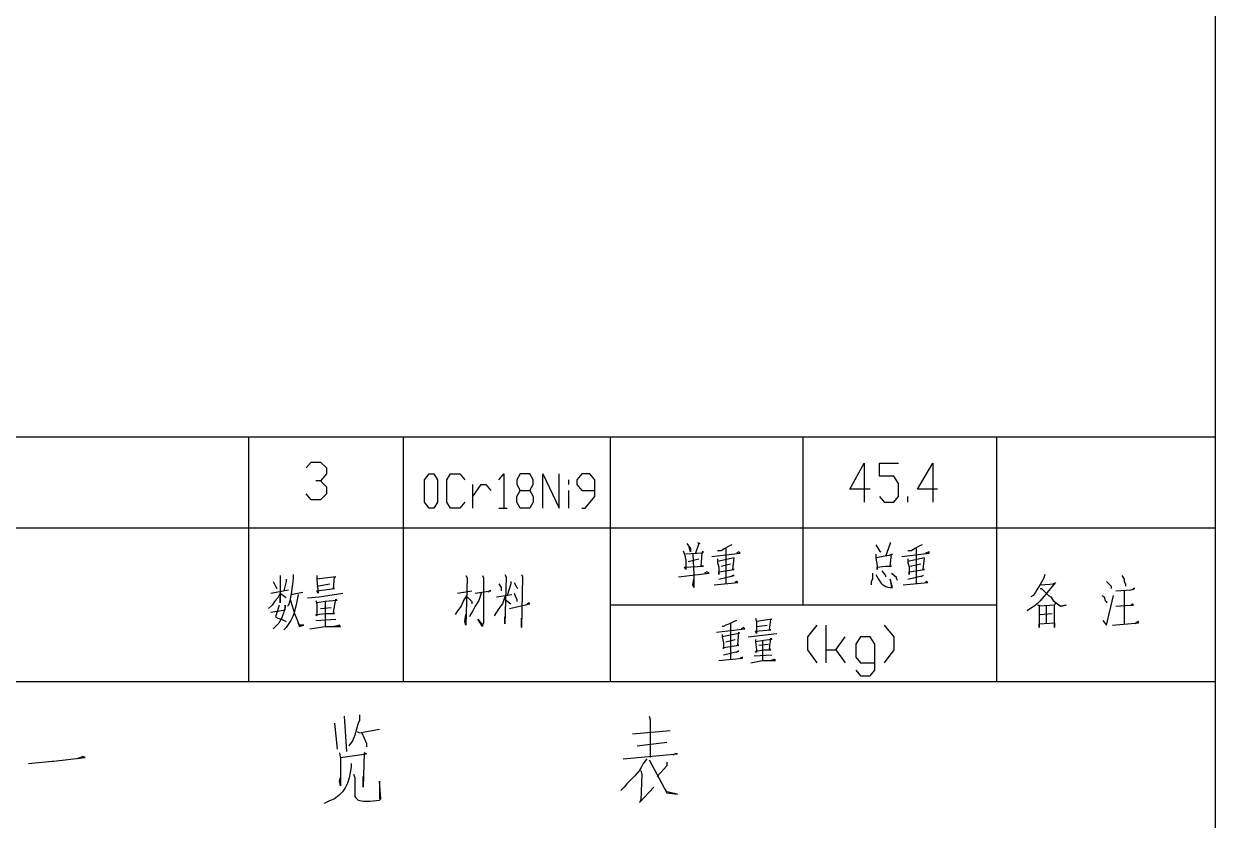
# Model space of a CAD drawing. Header units: millimetres. Extents: x -282 to 814, y -766 to 620.
# Drawn here: x 632.7 to 814.1, y -621.6 to -500.3 of the extents above; entities that cross this region are included whole.
import ezdxf

# ---------------------------------------------------------------- set-up
doc = ezdxf.new("R2010")
doc.units = ezdxf.units.MM
doc.layers.add('1', color=7, linetype='Continuous')

msp = doc.modelspace()

# ---------------------------------------------------------------- linework, layer by layer
at = {"layer": '1', "color": 0, "lineweight": 25}
for points in [[(814.14, 20.121732), (814.14, -765.578268)], [(814.14, -563.258268), (460.98, -563.258268)], [(666.9, -563.258268), (666.9, -600.518268)], [(690.48, -563.258268), (690.48, -600.518268)], [(721.98, -563.258268), (721.98, -600.518268)], [(751.32, -563.258268), (751.32, -588.818268)], [(780.84, -563.258268), (780.84, -600.518268)], [(675.72, -567.938268), (676.44, -567.038268), (677.88, -567.038268), (678.78, -567.938268), (678.78, -568.838268), (677.88, -569.918268), (677.16, -569.918268)], [(761.58, -571.178268), (758.52, -571.178268), (760.68, -567.218268), (760.68, -573.158268)], [(763.02, -572.258268), (763.74, -573.158268), (765.18, -573.158268), (765.9, -572.258268), (765.9, -570.278268), (765.18, -569.198268), (763.02, -569.198268), (763.02, -567.218268), (765.9, -567.218268)], [(771.84, -571.178268), (768.78, -571.178268), (771.12, -567.218268), (771.12, -573.158268)], [(694.44, -574.058268), (693.72, -573.158268), (693.72, -569.738268), (694.44, -568.838268), (695.16, -568.838268), (695.7, -569.738268), (695.7, -573.158268), (695.16, -574.058268), (694.44, -574.058268)], [(699.84, -573.158268), (699.12, -574.058268), (697.68, -574.058268), (697.14, -573.158268), (697.14, -569.738268), (697.68, -568.838268), (699.12, -568.838268), (699.84, -569.738268)], [(705.06, -569.738268), (705.78, -568.838268), (705.78, -574.058268)], [(708.3, -574.058268), (707.76, -573.158268), (707.76, -572.258268), (708.3, -571.358268), (709.74, -571.358268), (710.28, -570.458268), (710.28, -569.738268), (709.74, -568.838268), (708.3, -568.838268), (707.76, -569.738268), (707.76, -570.458268), (708.3, -571.358268)], [(711.72, -574.058268), (711.72, -568.838268), (714.24, -574.058268), (714.24, -568.838268)], [(717.66, -574.058268), (718.2, -574.058268), (719.64, -572.258268), (719.64, -569.738268), (718.92, -568.838268), (717.66, -568.838268), (716.94, -569.738268), (716.94, -570.458268), (717.66, -571.358268), (719.64, -571.358268)], [(677.88, -569.918268), (678.78, -570.818268), (678.78, -571.898268), (677.88, -572.798268), (676.44, -572.798268), (675.72, -571.898268)], [(701.1, -574.058268), (701.1, -570.458268)], [(701.1, -572.258268), (702.36, -570.458268), (703.08, -570.458268), (703.8, -571.358268)], [(709.74, -571.358268), (710.28, -572.258268), (710.28, -573.158268), (709.74, -574.058268), (708.3, -574.058268)], [(715.68, -570.458268), (715.68, -569.738268)], [(715.68, -574.058268), (715.68, -571.358268)], [(767.34, -573.158268), (767.34, -572.258268)], [(705.06, -574.058268), (706.32, -574.058268)], [(814.14, -577.118268), (460.98, -577.118268)], [(733.14, -580.538268), (733.32, -581.078268), (733.5, -581.978268), (733.5, -583.418268), (733.32, -583.058268), (736.2, -582.878268), (735.84, -582.878268), (736.02, -580.898268), (736.2, -580.718268), (736.02, -580.718268), (736.02, -580.898268), (733.5, -581.078268)], [(733.68, -579.458268), (734.22, -580.178268), (734.22, -580.718268), (734.04, -579.998268)], [(735.3, -579.278268), (735.66, -579.458268), (735.48, -579.458268), (734.94, -581.078268)], [(740.52, -579.638268), (740.16, -579.818268), (739.44, -580.178268), (738.9, -580.538268), (738.54, -580.538268), (738.36, -580.538268)], [(739.62, -580.178268), (739.62, -585.578268)], [(762.48, -579.638268), (763.02, -580.538268), (763.2, -580.718268)], [(764.64, -579.278268), (764.64, -579.458268), (763.92, -581.438268)], [(769.5, -579.638268), (769.14, -579.818268), (768.42, -580.178268), (767.88, -580.538268), (767.52, -580.538268), (767.34, -580.538268)], [(768.6, -580.178268), (768.6, -585.578268)], [(733.86, -582.158268), (735.48, -581.798268)], [(734.58, -581.078268), (734.76, -584.138268), (734.76, -585.758268), (734.76, -586.118268), (734.58, -585.758268), (734.76, -584.858268)], [(737.46, -581.438268), (741.78, -580.898268), (741.6, -580.718268), (741.24, -580.898268)], [(738.36, -581.798268), (738.36, -582.338268), (738.54, -583.058268), (738.54, -584.138268), (738.54, -583.778268), (740.88, -583.418268), (740.7, -583.418268), (740.88, -581.618268), (740.88, -581.618268), (738.36, -582.158268)], [(762.48, -581.078268), (762.48, -581.618268), (762.66, -582.878268), (762.66, -583.418268), (762.66, -583.058268), (763.92, -582.878268), (764.82, -582.878268), (764.64, -582.878268), (764.82, -581.078268), (765, -581.078268), (764.46, -581.258268), (762.48, -581.618268)], [(766.44, -581.438268), (770.58, -580.898268), (770.58, -580.718268), (770.04, -580.898268)], [(767.34, -581.798268), (767.34, -582.338268), (767.52, -583.058268), (767.52, -584.138268), (767.52, -583.778268), (769.86, -583.418268), (769.68, -583.418268), (769.86, -581.618268), (769.86, -581.618268), (767.34, -582.158268)], [(705.96, -584.138268), (706.14, -584.498268), (705.96, -591.698268), (705.96, -591.338268), (705.96, -590.618268)], [(708.48, -584.138268), (708.66, -584.498268), (708.48, -592.238268), (708.48, -591.698268), (708.48, -590.798268)], [(732.42, -584.498268), (737.1, -583.958268), (736.74, -583.778268), (736.38, -583.958268)], [(738.9, -582.878268), (740.34, -582.518268)], [(761.94, -583.958268), (761.94, -584.318268), (761.94, -584.858268), (761.76, -585.218268), (761.76, -585.578268), (761.76, -585.758268)], [(763.38, -583.598268), (763.92, -584.318268), (763.92, -584.498268)], [(764.82, -583.958268), (765.54, -584.498268), (765.54, -584.678268), (765.72, -585.038268)], [(767.7, -582.878268), (769.32, -582.518268)], [(670.68, -585.218268), (671.04, -585.938268), (671.22, -586.298268)], [(671.76, -584.318268), (671.76, -584.858268), (671.76, -588.458268), (671.76, -587.918268), (671.76, -587.558268)], [(672.66, -584.858268), (672.66, -585.218268), (672.3, -586.658268)], [(677.34, -584.318268), (677.34, -585.038268), (677.52, -587.018268), (677.34, -586.658268), (680.04, -586.298268), (679.86, -586.298268), (680.04, -584.498268), (680.22, -584.498268), (677.34, -584.858268)], [(677.34, -585.938268), (679.32, -585.578268)], [(700.02, -584.318268), (700.2, -584.678268), (700.02, -591.878268), (699.84, -591.338268), (700.02, -590.258268)], [(702.54, -584.318268), (702.72, -584.678268), (702.72, -591.518268), (702.54, -591.878268), (702.54, -592.058268), (701.82, -590.978268), (702.54, -591.878268)], [(705.06, -585.578268), (705.42, -586.118268), (705.42, -586.478268), (705.42, -586.658268)], [(706.86, -585.218268), (706.86, -585.578268), (706.32, -587.378268)], [(707.4, -585.398268), (707.76, -586.118268), (707.94, -586.298268)], [(737.82, -585.758268), (741.42, -585.398268), (741.24, -585.218268), (741.06, -585.398268)], [(738.54, -584.858268), (740.88, -584.318268), (740.7, -584.318268), (740.34, -584.498268)], [(766.62, -585.758268), (770.4, -585.398268), (770.22, -585.218268), (770.04, -585.398268)], [(767.34, -584.858268), (769.68, -584.318268), (769.68, -584.318268), (769.32, -584.498268)], [(797.58, -585.218268), (798.12, -585.758268), (798.3, -585.938268), (798.3, -586.298268)], [(799.92, -584.318268), (800.28, -584.858268), (800.28, -585.218268), (800.46, -585.578268), (800.46, -585.938268)], [(671.76, -587.018268), (671.4, -587.738268), (670.86, -588.278268), (670.5, -588.818268), (669.96, -589.358268)], [(670.32, -587.018268), (673.02, -586.478268)], [(671.76, -587.018268), (672.48, -587.558268), (672.66, -587.738268)], [(673.38, -587.198268), (675.18, -586.838268)], [(675.9, -587.738268), (677.7, -587.558268), (681.3, -587.018268)], [(700.2, -587.198268), (699.66, -588.098268), (699.3, -588.998268), (698.76, -589.718268), (698.4, -590.258268)], [(698.76, -587.018268), (700.92, -586.658268)], [(700.2, -587.558268), (700.92, -588.278268), (700.92, -588.638268)], [(702.36, -587.018268), (702, -588.098268), (701.46, -588.998268), (701.1, -589.718268), (700.74, -590.258268), (700.56, -590.618268)], [(701.46, -587.018268), (703.8, -586.658268), (703.62, -586.658268), (703.44, -586.838268)], [(705.96, -587.558268), (705.6, -588.638268), (705.06, -589.358268), (704.7, -589.898268), (704.34, -590.438268)], [(704.7, -587.558268), (707.04, -587.198268)], [(707.4, -587.018268), (707.58, -587.558268), (707.76, -587.918268), (707.76, -588.278268)], [(787.5, -586.298268), (787.68, -586.298268), (788.4, -587.018268), (788.76, -587.378268), (789.12, -587.558268), (789.48, -588.098268), (790.56, -588.998268), (791.46, -588.818268), (791.46, -588.818268), (790.56, -588.998268), (789.84, -588.458268), (789.66, -588.818268), (787.32, -588.998268), (787.14, -588.818268), (787.32, -588.818268), (787.32, -592.238268), (787.32, -591.698268), (787.32, -591.698268), (789.66, -591.518268), (789.66, -592.238268), (789.66, -588.818268)], [(796.86, -587.378268), (797.22, -587.558268), (797.4, -588.098268), (797.58, -588.278268), (797.58, -588.458268)], [(797.04, -591.158268), (797.58, -591.878268), (798.66, -587.378268)], [(799.02, -586.658268), (801.36, -586.478268), (801.9, -586.298268), (801.72, -586.298268), (801.54, -586.478268)], [(800.28, -586.658268), (800.28, -591.698268)], [(671.58, -588.818268), (671.04, -590.618268), (671.4, -590.798268), (671.94, -590.978268), (672.66, -591.338268)], [(673.38, -588.098268), (673.38, -588.278268), (673.92, -590.078268), (674.28, -590.978268), (674.64, -591.878268), (674.64, -592.058268), (675.36, -591.878268), (674.64, -591.878268), (674.46, -591.518268)], [(677.16, -588.098268), (677.34, -588.638268), (677.34, -590.258268), (677.34, -590.438268), (677.16, -590.258268), (678.78, -590.078268), (680.04, -590.078268), (679.86, -589.898268), (680.22, -587.918268), (680.4, -588.098268), (678.6, -588.278268), (677.34, -588.458268)], [(677.88, -589.358268), (679.5, -589.178268)], [(678.6, -588.278268), (678.6, -592.058268)], [(705.96, -587.918268), (706.68, -588.458268), (706.86, -588.638268)], [(706.68, -589.358268), (709.74, -588.638268), (709.56, -588.458268), (709.2, -588.818268)], [(780.84, -588.818268), (721.98, -588.818268)], [(788.4, -588.818268), (788.4, -591.518268)], [(799.02, -588.998268), (801.18, -588.818268), (801.72, -588.818268), (801.54, -588.638268), (801.36, -588.818268)], [(677.16, -591.158268), (680.22, -590.978268)], [(741.24, -591.158268), (740.88, -591.338268), (740.16, -591.698268), (739.62, -591.878268), (739.26, -592.058268), (739.08, -592.058268)], [(744.12, -590.798268), (744.3, -591.338268), (744.3, -593.138268), (744.12, -592.778268), (746.46, -592.598268), (746.28, -592.598268), (746.46, -590.978268), (746.64, -590.978268), (744.3, -591.338268)], [(787.5, -590.258268), (789.3, -590.078268)], [(798.48, -591.878268), (802.44, -591.518268), (802.44, -591.338268), (801.9, -591.698268)], [(676.26, -592.418268), (678.6, -592.058268), (679.68, -592.058268), (680.94, -592.058268), (680.76, -591.878268), (680.04, -592.058268)], [(738.18, -592.958268), (742.5, -592.418268), (742.32, -592.238268), (741.96, -592.418268)], [(739.08, -593.318268), (739.08, -593.678268), (739.26, -594.578268), (739.26, -595.478268), (739.26, -595.298268), (741.6, -594.938268), (741.42, -594.938268), (741.6, -592.958268), (741.6, -593.138268), (739.08, -593.678268)], [(740.34, -591.698268), (740.34, -597.098268)], [(743.04, -593.678268), (747.36, -593.138268)], [(744.3, -592.058268), (745.92, -591.878268)], [(753.48, -591.878268), (752.04, -593.678268), (752.04, -595.658268), (753.48, -597.638268)], [(754.92, -597.638268), (754.92, -591.878268)], [(763.74, -591.878268), (765.18, -593.678268), (765.18, -595.658268), (763.74, -597.638268)], [(739.62, -594.398268), (741.06, -594.038268)], [(744.12, -594.038268), (744.12, -594.398268), (744.3, -595.658268), (744.3, -596.018268), (744.12, -595.838268), (745.38, -595.658268), (746.46, -595.658268), (746.28, -595.478268), (746.46, -593.858268), (746.64, -594.038268), (745.38, -594.218268), (744.12, -594.398268)], [(744.66, -594.938268), (746.1, -594.758268)], [(745.2, -594.218268), (745.2, -597.278268)], [(754.92, -595.658268), (756.36, -595.658268), (757.8, -593.678268)], [(759.42, -598.718268), (760.14, -599.618268), (761.58, -599.618268), (762.3, -598.718268), (762.3, -594.758268), (761.58, -593.678268), (760.14, -593.678268), (759.42, -594.758268), (759.42, -596.738268), (760.14, -597.638268), (762.3, -597.638268)], [(738.54, -597.278268), (742.14, -596.918268), (742.14, -596.738268), (741.78, -596.918268)], [(739.26, -596.378268), (741.6, -595.838268), (741.42, -595.838268), (741.24, -596.018268)], [(743.94, -596.558268), (746.64, -596.378268)], [(756.36, -595.658268), (757.8, -597.638268)], [(743.4, -597.638268), (745.2, -597.278268), (746.28, -597.278268), (747.18, -597.278268), (747, -597.098268), (746.46, -597.278268)], [(814.14, -600.518268), (460.98, -600.518268)], [(814.14, -600.518268), (460.98, -600.518268)], [(681.48, -605.738268), (681.84, -611.138268)], [(683.82, -605.558268), (683.82, -606.458268), (683.64, -606.818268), (683.1, -608.618268), (682.74, -609.518268), (682.2, -610.238268)], [(727.92, -605.738268), (728.1, -606.278268), (728.1, -612.038268)], [(680.04, -606.818268), (680.4, -610.778268)], [(683.46, -608.078268), (683.82, -608.258268), (686.88, -607.718268)], [(684.18, -608.258268), (684.9, -609.878268), (684.9, -610.418268)], [(725.4, -608.438268), (731.16, -607.898268)], [(680.76, -611.318268), (680.94, -612.218268), (680.94, -616.358268), (680.76, -615.638268), (680.94, -615.098268)], [(680.94, -612.038268), (684.9, -611.498268), (684.54, -611.318268), (684.36, -616.538268), (684.36, -615.818268), (684.36, -614.918268)], [(726.12, -610.238268), (730.62, -609.698268)], [(633.42, -612.938268), (637.02, -612.578268), (637.2, -612.578268), (642.06, -612.038268), (641.7, -611.858268), (640.8, -612.218268)], [(723.96, -612.218268), (732.24, -611.498268), (731.88, -611.498268), (731.52, -611.678268)], [(727.92, -612.398268), (730.62, -617.438268), (732.24, -617.618268), (730.62, -617.258268), (730.26, -616.718268)], [(730.62, -612.758268), (730.62, -613.298268), (729.18, -614.918268)], [(682.92, -614.558268), (683.1, -615.098268), (683.1, -617.978268), (683.28, -618.158268), (683.64, -618.518268), (684.36, -618.698268), (685.44, -618.698268), (686.88, -618.518268), (687.06, -618.338268), (686.88, -615.638268), (686.88, -618.338268)], [(726.66, -614.018268), (726.84, -614.558268), (726.66, -618.518268), (726.48, -618.878268), (728.64, -616.538268)]]:
    msp.add_lwpolyline(points, dxfattribs=at)
for points, knots in [([(673.74, -584.138268), (673.74, -584.138268), (673.74, -584.678268), (673.74, -584.678268), (673.56, -585.938268), (673.38, -587.738268), (673.02, -588.818268), (673.02, -588.818268), (672.84, -588.998268), (672.84, -588.998268)], [0, 0, 0, 0, 1, 1, 1, 2, 2, 2, 3, 3, 3, 3]), ([(762.48, -584.138268), (762.48, -584.138268), (762.66, -584.498268), (762.66, -584.498268), (763.02, -585.398268), (763.74, -586.118268), (764.64, -586.118268), (764.64, -586.118268), (765, -586.118268), (765, -586.118268), (765, -586.118268), (764.64, -584.858268), (764.64, -584.858268), (764.64, -584.858268), (764.82, -586.118268), (764.82, -586.118268)], [0, 0, 0, 0, 1, 1, 1, 2, 2, 2, 3, 3, 3, 4, 4, 4, 5, 5, 5, 5]), ([(788.22, -584.138268), (788.22, -584.138268), (788.04, -584.678268), (788.04, -584.678268), (787.68, -585.398268), (786.78, -586.838268), (786.42, -587.378268), (786.42, -587.378268), (786.06, -587.558268), (786.06, -587.558268)], [0, 0, 0, 0, 1, 1, 1, 2, 2, 2, 3, 3, 3, 3]), ([(787.5, -585.758268), (787.5, -585.758268), (789.66, -585.578268), (789.66, -585.578268), (789.66, -585.578268), (789.48, -585.578268), (789.48, -585.578268), (789.48, -585.578268), (789.84, -585.398268), (789.84, -585.398268), (789.84, -585.398268), (788.76, -586.658268), (788.76, -586.658268), (787.68, -587.918268), (787.32, -588.638268), (785.7, -589.538268), (785.7, -589.538268), (785.52, -589.718268), (785.52, -589.718268)], [0, 0, 0, 0, 1, 1, 1, 2, 2, 2, 3, 3, 3, 4, 4, 4, 5, 5, 5, 6, 6, 6, 6]), ([(674.46, -587.198268), (674.46, -587.198268), (674.28, -588.278268), (674.28, -588.278268), (673.74, -590.438268), (673.92, -590.438268), (672.66, -592.238268), (672.66, -592.238268), (672.3, -592.598268), (672.3, -592.598268)], [0, 0, 0, 0, 1, 1, 1, 2, 2, 2, 3, 3, 3, 3]), ([(670.32, -589.898268), (670.32, -589.898268), (672.48, -589.538268), (672.48, -589.538268), (672.48, -589.538268), (672.48, -588.818268), (672.48, -588.818268), (672.48, -588.818268), (672.48, -589.178268), (672.48, -589.178268), (672.12, -590.438268), (671.94, -591.338268), (670.86, -592.238268), (670.86, -592.238268), (670.68, -592.418268), (670.68, -592.418268)], [0, 0, 0, 0, 1, 1, 1, 2, 2, 2, 3, 3, 3, 4, 4, 4, 5, 5, 5, 5]), ([(682.56, -612.938268), (682.56, -612.938268), (682.56, -613.478268), (682.56, -613.478268), (682.2, -615.818268), (681.66, -617.798268), (679.14, -618.698268), (679.14, -618.698268), (678.42, -619.058268), (678.42, -619.058268)], [0, 0, 0, 0, 1, 1, 1, 2, 2, 2, 3, 3, 3, 3]), ([(727.56, -612.218268), (727.56, -612.218268), (727.02, -612.938268), (727.02, -612.938268), (726.3, -614.738268), (725.22, -615.098268), (724.14, -616.538268), (724.14, -616.538268), (723.6, -617.078268), (723.6, -617.078268)], [0, 0, 0, 0, 1, 1, 1, 2, 2, 2, 3, 3, 3, 3])]:
    msp.add_open_spline(points, degree=3, knots=knots, dxfattribs=at)

doc.saveas('drawing.dxf')
